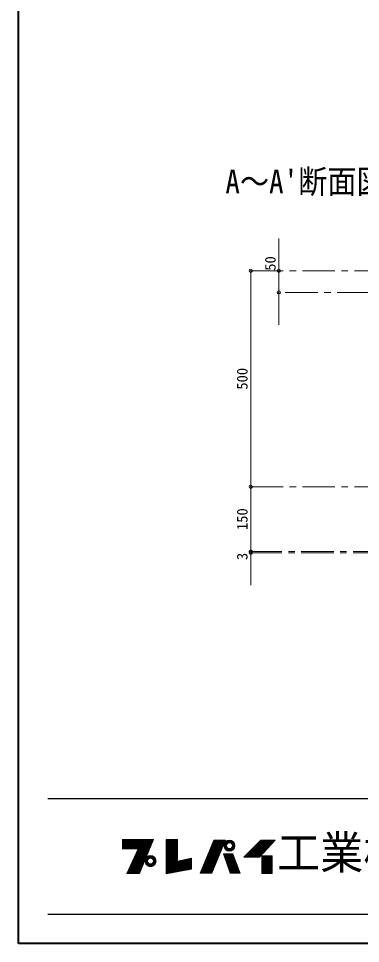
# Model space of a CAD drawing. Units: millimetres at full size, sheet at 1:15; details may follow other scales. Extents: x -3358 to 2717, y -2083 to 2132.
# Drawn here: x -3358 to -2567, y -2083 to 59 of the extents above; entities that cross this region are included whole.
import ezdxf
from ezdxf.enums import TextEntityAlignment as Align

# ---------------------------------------------------------------- set-up
doc = ezdxf.new("R2010")
doc.units = ezdxf.units.MM
doc.header["$LTSCALE"] = 15
doc.header["$PDMODE"] = 32
doc.header["$PDSIZE"] = 7.5
doc.linetypes.add('CHAIN1', pattern=[8, 5, -1, 1, -1])
doc.layers.add('0-0_ﾚｲﾔ1', color=4, linetype='Continuous', lineweight=9)
doc.styles.add('ＭＳ ゴシック', font='')
doc.styles.get('ＭＳ ゴシック').set_extended_font_data('MS Gothic')

msp = doc.modelspace()

# ---------------------------------------------------------------- linework, layer by layer
at = {"layer": '0-0_ﾚｲﾔ1', "color": 1, "lineweight": 40}
for p, q in [((-3358.38, -2082.95), (-3358.38, 2132.05)), ((2716.62, -2082.95), (-3358.38, -2082.95))]:
    msp.add_line(p, q, dxfattribs=at)
at = {"layer": '0-0_ﾚｲﾔ1'}
for p, q in [((-2755.88, -450.45), (-2755.88, -650.45)), ((-2820.88, -525.45), (-2820.88, -1025.45)), ((-2820.88, -1025.45), (-2820.88, -1175.45)), ((-2820.88, -1175.45), (-2820.88, -1253.45))]:
    msp.add_line(p, q, dxfattribs=at)
at = {"layer": '0-0_ﾚｲﾔ1', "linetype": 'CHAIN1'}
for p, q in [((-2820.88, -525.45), (-2005.63, -525.45)), ((-2425.88, -575.45), (-2755.88, -575.45)), ((-2820.88, -1025.45), (-2007.13, -1025.45)), ((-2268.88, -1175.45), (-2820.88, -1175.45)), ((-2268.88, -1178.45), (-2820.88, -1178.45))]:
    msp.add_line(p, q, dxfattribs=at)
at = {"layer": '0-0_ﾚｲﾔ1', "color": 6, "lineweight": 25}
for p, q in [((-3290.88, -1747.6), (2649.12, -1747.6)), ((2649.12, -2015.45), (-3290.88, -2015.45))]:
    msp.add_line(p, q, dxfattribs=at)
at = {"layer": '0-0_ﾚｲﾔ1', "color": 7, "lineweight": 18}
for p, q in [((-3117.74, -1843.25), (-3046.63, -1843.25)), ((-3117.74, -1843.88), (-3046.89, -1843.88)), ((-3117.74, -1844.83), (-3047.28, -1844.83)), ((-3117.74, -1845.77), (-3047.67, -1845.77)), ((-3117.74, -1846.72), (-3048.06, -1846.72)), ((-3117.74, -1847.98), (-3048.58, -1847.98)), ((-3048.97, -1848.92), (-3117.74, -1848.92)), ((-3117.74, -1849.87), (-3049.36, -1849.87)), ((-3117.74, -1850.81), (-3049.75, -1850.81)), ((-3117.74, -1851.76), (-3050.14, -1851.76)), ((-3117.74, -1852.7), (-3050.53, -1852.7)), ((-3117.74, -1853.33), (-3050.8, -1853.33)), ((-3117.74, -1854.59), (-3051.32, -1854.59)), ((-3117.74, -1855.54), (-3051.71, -1855.54)), ((-3117.74, -1856.48), (-3052.1, -1856.48)), ((-3117.74, -1857.43), (-3052.49, -1857.43)), ((-3117.74, -1858.37), (-3052.88, -1858.37)), ((-3117.74, -1859.32), (-3053.27, -1859.32)), ((-3117.74, -1860.26), (-3053.66, -1860.26)), ((-3117.74, -1861.21), (-3054.05, -1861.21)), ((-3117.74, -1862.15), (-3054.44, -1862.15)), ((-3078.68, -1920.74), (-3046.23, -1842.31)), ((-3016.31, -1841.99), (-3016.31, -1921.69)), ((-2990.16, -1841.99), (-3016.31, -1841.99)), ((-3016.31, -1843.25), (-2990.16, -1843.25)), ((-3016.31, -1843.88), (-2990.16, -1843.88)), ((-3016.31, -1844.83), (-2990.16, -1844.83)), ((-3016.31, -1845.77), (-2990.16, -1845.77)), ((-3016.31, -1846.72), (-2990.16, -1846.72)), ((-3016.31, -1847.98), (-2990.16, -1847.98)), ((-3016.31, -1848.92), (-2990.16, -1848.92)), ((-3016.31, -1849.87), (-2990.16, -1849.87)), ((-3016.31, -1850.81), (-2990.16, -1850.81)), ((-3016.31, -1851.76), (-2990.16, -1851.76)), ((-3016.31, -1852.7), (-2990.16, -1852.7)), ((-3016.31, -1853.33), (-2990.16, -1853.33)), ((-3016.31, -1854.59), (-2990.16, -1854.59)), ((-3016.31, -1855.54), (-2990.16, -1855.54)), ((-3016.31, -1856.48), (-2990.16, -1856.48)), ((-3016.31, -1857.43), (-2990.16, -1857.43)), ((-3016.31, -1858.37), (-2990.16, -1858.37)), ((-3016.31, -1859.32), (-2990.16, -1859.32)), ((-3016.31, -1860.26), (-2990.16, -1860.26)), ((-3016.31, -1861.21), (-2990.16, -1861.21)), ((-3016.31, -1862.15), (-2990.16, -1862.15)), ((-2906.37, -1843.57), (-2937.87, -1920.11)), ((-2914.02, -1862.15), (-2887.01, -1862.15)), ((-2913.63, -1861.21), (-2886.62, -1861.21)), ((-2913.25, -1860.26), (-2886.22, -1860.26)), ((-2912.86, -1859.32), (-2885.83, -1859.32)), ((-2912.47, -1858.37), (-2885.44, -1858.37)), ((-2912.04, -1857.43), (-2885.05, -1857.43)), ((-2911.69, -1856.48), (-2884.65, -1856.48)), ((-2911.3, -1855.54), (-2884.26, -1855.54)), ((-2911.1, -1920.11), (-2879.28, -1843.57)), ((-2910.91, -1854.59), (-2883.87, -1854.59)), ((-2910.39, -1853.33), (-2883.34, -1853.33)), ((-2910.13, -1852.7), (-2883.08, -1852.7)), ((-2909.75, -1851.76), (-2882.69, -1851.76)), ((-2909.36, -1850.81), (-2882.3, -1850.81)), ((-2908.97, -1849.87), (-2881.9, -1849.87)), ((-2908.58, -1848.92), (-2881.51, -1848.92)), ((-2908.19, -1847.98), (-2881.12, -1847.98)), ((-2907.67, -1846.72), (-2880.59, -1846.72)), ((-2907.28, -1845.77), (-2880.23, -1845.77)), ((-2906.89, -1844.83), (-2879.81, -1844.83)), ((-2906.37, -1843.57), (-2879.28, -1843.57)), ((-2882.9, -1856.48), (-2876.9, -1856.48)), ((-2882.84, -1855.22), (-2876.78, -1855.22)), ((-2882.8, -1858.06), (-2876.71, -1858.06)), ((-2882.58, -1853.65), (-2876.28, -1853.65)), ((-2882.5, -1859.63), (-2876.12, -1859.63)), ((-2881.99, -1851.76), (-2874.97, -1851.76)), ((-2881.99, -1861.21), (-2874.97, -1861.21)), ((-2881.41, -1850.5), (-2873.27, -1850.5)), ((-2881.23, -1862.78), (-2872.57, -1862.78)), ((-2880.42, -1848.92), (-2859.88, -1848.92)), ((-2879.36, -1847.66), (-2860.94, -1847.66)), ((-2877.53, -1846.09), (-2862.77, -1846.09)), ((-2875.32, -1844.83), (-2864.98, -1844.83)), ((-2859.07, -1862.78), (-2867.73, -1862.78)), ((-2858.89, -1850.5), (-2867.03, -1850.5)), ((-2858.31, -1851.76), (-2865.33, -1851.76)), ((-2858.31, -1861.21), (-2865.33, -1861.21)), ((-2857.8, -1859.63), (-2864.18, -1859.63)), ((-2857.72, -1853.65), (-2864.02, -1853.65)), ((-2857.5, -1858.06), (-2863.59, -1858.06)), ((-2857.46, -1855.22), (-2863.52, -1855.22)), ((-2863.4, -1856.48), (-2857.4, -1856.48)), ((-2815.97, -1862.15), (-2781.25, -1862.15)), ((-2815.02, -1861.21), (-2780.37, -1861.21)), ((-2814.08, -1860.26), (-2779.5, -1860.26)), ((-2813.13, -1859.32), (-2778.62, -1859.32)), ((-2812.19, -1858.37), (-2777.74, -1858.37)), ((-2811.24, -1857.43), (-2776.86, -1857.43)), ((-2810.3, -1856.48), (-2775.99, -1856.48)), ((-2809.35, -1855.54), (-2775.02, -1855.54)), ((-2808.41, -1854.59), (-2774.23, -1854.59)), ((-2807.15, -1853.33), (-2773.06, -1853.33)), ((-2806.52, -1852.7), (-2772.48, -1852.7)), ((-2805.57, -1851.76), (-2771.6, -1851.76)), ((-2804.63, -1850.81), (-2770.72, -1850.81)), ((-2803.68, -1849.87), (-2769.84, -1849.87)), ((-2802.74, -1848.92), (-2768.97, -1848.92)), ((-2801.79, -1847.98), (-2768.09, -1847.98)), ((-2800.85, -1883.26), (-2763.99, -1843.57)), ((-2800.53, -1846.72), (-2766.92, -1846.72)), ((-2799.59, -1845.77), (-2766.04, -1845.77)), ((-2798.64, -1844.83), (-2765.16, -1844.83)), ((-3081.2, -1863.41), (-3117.74, -1863.41)), ((-3107.66, -1920.74), (-3081.2, -1863.41)), ((-3063.7, -1884.52), (-3090.94, -1884.52)), ((-3063.04, -1882.94), (-3090.21, -1882.94)), ((-3089.63, -1881.68), (-3062.52, -1881.68)), ((-3061.87, -1880.11), (-3088.91, -1880.11)), ((-3061.22, -1878.53), (-3088.18, -1878.53)), ((-3060.7, -1877.27), (-3087.6, -1877.27)), ((-3086.87, -1875.7), (-3060.05, -1875.7)), ((-3059.53, -1874.44), (-3086.29, -1874.44)), ((-3059, -1873.18), (-3085.61, -1873.18)), ((-3084.98, -1871.6), (-3058.35, -1871.6)), ((-3057.83, -1870.34), (-3084.4, -1870.34)), ((-3057.18, -1868.77), (-3083.67, -1868.77)), ((-3056.79, -1867.82), (-3083.24, -1867.82)), ((-3056.27, -1866.56), (-3082.65, -1866.56)), ((-3055.88, -1865.62), (-3082.22, -1865.62)), ((-3055.36, -1864.36), (-3081.64, -1864.36)), ((-3054.97, -1863.41), (-3081.2, -1863.41)), ((-3063.12, -1884.52), (-3042.58, -1884.52)), ((-3061.74, -1882.94), (-3043.96, -1882.94)), ((-3060.23, -1881.68), (-3045.47, -1881.68)), ((-3057.24, -1880.11), (-3048.46, -1880.11)), ((-3016.31, -1863.41), (-2990.16, -1863.41)), ((-3016.31, -1864.36), (-2990.16, -1864.36)), ((-3016.31, -1865.62), (-2990.16, -1865.62)), ((-3016.31, -1866.56), (-2990.16, -1866.56)), ((-3016.31, -1867.82), (-2990.16, -1867.82)), ((-3016.31, -1868.77), (-2990.16, -1868.77)), ((-3016.31, -1870.34), (-2990.16, -1870.34)), ((-3016.31, -1871.6), (-2990.16, -1871.6)), ((-3016.31, -1873.18), (-2990.16, -1873.18)), ((-3016.31, -1874.44), (-2990.16, -1874.44)), ((-3016.31, -1875.7), (-2990.16, -1875.7)), ((-3016.31, -1877.27), (-2990.16, -1877.27)), ((-3016.31, -1878.53), (-2990.16, -1878.53)), ((-3016.31, -1880.11), (-2990.16, -1880.11)), ((-3016.31, -1881.68), (-2990.16, -1881.68)), ((-3016.31, -1882.94), (-2990.16, -1882.94)), ((-3016.31, -1884.52), (-2990.16, -1884.52)), ((-2923.23, -1884.52), (-2896.31, -1884.52)), ((-2922.58, -1882.94), (-2895.65, -1882.94)), ((-2922.06, -1881.68), (-2895.13, -1881.68)), ((-2921.41, -1880.11), (-2894.47, -1880.11)), ((-2920.76, -1878.53), (-2893.82, -1878.53)), ((-2920.23, -1877.27), (-2893.29, -1877.27)), ((-2919.6, -1875.7), (-2892.64, -1875.7)), ((-2919.08, -1874.44), (-2892.12, -1874.44)), ((-2918.56, -1873.18), (-2891.59, -1873.18)), ((-2917.91, -1871.6), (-2890.94, -1871.6)), ((-2917.39, -1870.34), (-2890.41, -1870.34)), ((-2916.75, -1868.77), (-2889.76, -1868.77)), ((-2916.36, -1867.82), (-2889.37, -1867.82)), ((-2915.84, -1866.56), (-2888.84, -1866.56)), ((-2915.45, -1865.62), (-2888.45, -1865.62)), ((-2914.93, -1864.36), (-2887.93, -1864.36)), ((-2914.54, -1863.41), (-2887.53, -1863.41)), ((-2883.9, -1875.7), (-2861.84, -1875.7)), ((-2883.35, -1877.27), (-2861.26, -1877.27)), ((-2882.92, -1878.53), (-2860.8, -1878.53)), ((-2882.37, -1880.11), (-2860.22, -1880.11)), ((-2881.82, -1881.68), (-2859.64, -1881.68)), ((-2881.38, -1882.94), (-2859.17, -1882.94)), ((-2880.84, -1884.52), (-2858.59, -1884.52)), ((-2880.18, -1864.36), (-2860.12, -1864.36)), ((-2879.04, -1865.62), (-2861.26, -1865.62)), ((-2876.55, -1867.51), (-2863.75, -1867.51)), ((-2873.56, -1868.77), (-2866.74, -1868.77)), ((-2845.58, -1919.8), (-2861.96, -1875.38)), ((-2837.07, -1883.26), (-2800.85, -1883.26)), ((-2835.5, -1881.68), (-2799.39, -1881.68)), ((-2833.92, -1880.11), (-2797.92, -1880.11)), ((-2832.35, -1878.53), (-2796.46, -1878.53)), ((-2831.09, -1877.27), (-2795.29, -1877.27)), ((-2829.51, -1875.7), (-2793.83, -1875.7)), ((-2828.25, -1874.44), (-2792.66, -1874.44)), ((-2826.99, -1873.18), (-2791.49, -1873.18)), ((-2825.42, -1871.6), (-2790.03, -1871.6)), ((-2824.16, -1870.34), (-2788.86, -1870.34)), ((-2822.58, -1868.77), (-2787.39, -1868.77)), ((-2821.64, -1867.82), (-2786.52, -1867.82)), ((-2820.38, -1866.56), (-2785.35, -1866.56)), ((-2819.43, -1865.62), (-2784.47, -1865.62)), ((-2818.17, -1864.36), (-2783.3, -1864.36)), ((-2817.23, -1863.41), (-2782.42, -1863.41)), ((-2795.18, -1881.68), (-2771.24, -1881.68)), ((-2795.18, -1882.94), (-2771.24, -1882.94)), ((-2795.18, -1884.52), (-2771.24, -1884.52)), ((-3072.56, -1905.94), (-3100.83, -1905.94)), ((-3071.9, -1904.36), (-3100.1, -1904.36)), ((-3071.25, -1902.79), (-3099.37, -1902.79)), ((-3070.6, -1901.21), (-3098.65, -1901.21)), ((-3070.08, -1899.95), (-3098.06, -1899.95)), ((-3069.43, -1898.38), (-3097.34, -1898.38)), ((-3068.78, -1896.8), (-3096.61, -1896.8)), ((-3068, -1894.91), (-3095.69, -1894.91)), ((-3067.47, -1893.65), (-3095.16, -1893.65)), ((-3066.82, -1892.08), (-3094.43, -1892.08)), ((-3093.85, -1890.82), (-3066.3, -1890.82)), ((-3065.65, -1889.24), (-3093.12, -1889.24)), ((-3064.87, -1887.35), (-3092.25, -1887.35)), ((-3064.22, -1885.78), (-3091.52, -1885.78)), ((-3065.6, -1892.08), (-3059.6, -1892.08)), ((-3065.54, -1890.82), (-3059.48, -1890.82)), ((-3065.5, -1893.65), (-3059.41, -1893.65)), ((-3065.28, -1889.24), (-3058.98, -1889.24)), ((-3065.28, -1894.91), (-3058.98, -1894.91)), ((-3064.69, -1887.35), (-3057.67, -1887.35)), ((-3064.69, -1896.8), (-3057.67, -1896.8)), ((-3063.93, -1885.78), (-3055.27, -1885.78)), ((-3063.93, -1898.38), (-3055.27, -1898.38)), ((-3062.88, -1899.95), (-3042.82, -1899.95)), ((-3061.74, -1901.21), (-3043.96, -1901.21)), ((-3059.77, -1902.79), (-3045.93, -1902.79)), ((-3056.26, -1904.36), (-3049.44, -1904.36)), ((-3041.77, -1885.78), (-3050.43, -1885.78)), ((-3041.77, -1898.38), (-3050.43, -1898.38)), ((-3041.01, -1887.35), (-3048.03, -1887.35)), ((-3041.01, -1896.8), (-3048.03, -1896.8)), ((-3040.42, -1889.24), (-3046.72, -1889.24)), ((-3040.42, -1894.91), (-3046.72, -1894.91)), ((-3040.2, -1893.65), (-3046.29, -1893.65)), ((-3040.16, -1890.82), (-3046.22, -1890.82)), ((-3046.1, -1892.08), (-3040.1, -1892.08)), ((-3016.31, -1885.78), (-2990.16, -1885.78)), ((-3016.31, -1887.35), (-2990.16, -1887.35)), ((-3016.31, -1889.24), (-2990.16, -1889.24)), ((-3016.31, -1890.82), (-2990.16, -1890.82)), ((-3016.31, -1892.08), (-2990.16, -1892.08)), ((-3016.31, -1893.65), (-2957.72, -1893.65)), ((-3016.31, -1894.91), (-2957.72, -1894.91)), ((-3016.31, -1896.8), (-2957.72, -1896.8)), ((-3016.31, -1898.38), (-2957.72, -1898.38)), ((-3016.31, -1899.95), (-2957.72, -1899.95)), ((-3016.31, -1901.21), (-2957.72, -1901.21)), ((-3016.31, -1902.79), (-2957.72, -1902.79)), ((-3016.31, -1904.36), (-2957.72, -1904.36)), ((-3016.31, -1905.94), (-2957.72, -1905.94)), ((-2957.72, -1892.08), (-2987.34, -1892.08)), ((-2957.72, -1890.82), (-2981.7, -1890.82)), ((-2957.72, -1889.24), (-2974.65, -1889.24)), ((-2957.72, -1887.35), (-2966.18, -1887.35)), ((-2932.04, -1905.94), (-2905.21, -1905.94)), ((-2931.39, -1904.36), (-2904.55, -1904.36)), ((-2930.75, -1902.79), (-2903.9, -1902.79)), ((-2930.1, -1901.21), (-2903.24, -1901.21)), ((-2929.58, -1899.95), (-2902.72, -1899.95)), ((-2928.93, -1898.38), (-2902.07, -1898.38)), ((-2928.28, -1896.8), (-2901.41, -1896.8)), ((-2927.5, -1894.91), (-2900.63, -1894.91)), ((-2926.99, -1893.65), (-2900.1, -1893.65)), ((-2926.34, -1892.08), (-2899.44, -1892.08)), ((-2925.82, -1890.82), (-2898.92, -1890.82)), ((-2925.17, -1889.24), (-2898.27, -1889.24)), ((-2924.39, -1887.35), (-2897.48, -1887.35)), ((-2923.75, -1885.78), (-2896.83, -1885.78)), ((-2880.4, -1885.78), (-2858.13, -1885.78)), ((-2879.85, -1887.35), (-2857.55, -1887.35)), ((-2879.19, -1889.24), (-2856.85, -1889.24)), ((-2878.65, -1890.82), (-2856.27, -1890.82)), ((-2878.21, -1892.08), (-2855.8, -1892.08)), ((-2877.66, -1893.65), (-2855.22, -1893.65)), ((-2877.22, -1894.91), (-2854.76, -1894.91)), ((-2876.57, -1896.8), (-2854.06, -1896.8)), ((-2876.02, -1898.38), (-2853.48, -1898.38)), ((-2875.5, -1899.95), (-2852.9, -1899.95)), ((-2875.03, -1901.21), (-2852.43, -1901.21)), ((-2874.49, -1902.79), (-2851.85, -1902.79)), ((-2873.94, -1904.36), (-2851.27, -1904.36)), ((-2873.39, -1905.94), (-2850.69, -1905.94)), ((-2795.18, -1885.78), (-2771.24, -1885.78)), ((-2795.18, -1887.35), (-2771.24, -1887.35)), ((-2795.18, -1889.24), (-2771.24, -1889.24)), ((-2795.18, -1890.82), (-2771.24, -1890.82)), ((-2795.18, -1892.08), (-2771.24, -1892.08)), ((-2795.18, -1893.65), (-2771.24, -1893.65)), ((-2795.18, -1894.91), (-2771.24, -1894.91)), ((-2795.18, -1896.8), (-2771.24, -1896.8)), ((-2795.18, -1898.38), (-2771.24, -1898.38)), ((-2795.18, -1899.95), (-2771.24, -1899.95)), ((-2795.18, -1901.21), (-2771.24, -1901.21)), ((-2795.18, -1902.79), (-2771.24, -1902.79)), ((-2795.18, -1904.36), (-2771.24, -1904.36)), ((-2795.18, -1905.94), (-2771.24, -1905.94)), ((-3107.66, -1920.74), (-3078.68, -1920.74)), ((-3078.03, -1919.17), (-3106.93, -1919.17)), ((-3077.25, -1917.28), (-3106.06, -1917.28)), ((-3076.6, -1915.7), (-3105.33, -1915.7)), ((-3075.94, -1914.13), (-3104.61, -1914.13)), ((-3075.16, -1912.24), (-3103.73, -1912.24)), ((-3074.51, -1910.66), (-3103.01, -1910.66)), ((-3073.73, -1908.77), (-3102.14, -1908.77)), ((-3073.21, -1907.51), (-3101.55, -1907.51)), ((-3016.31, -1907.51), (-2957.72, -1907.51)), ((-3016.31, -1908.77), (-2957.72, -1908.77)), ((-3016.31, -1910.66), (-2957.72, -1910.66)), ((-3016.31, -1912.24), (-2964.61, -1912.24)), ((-3016.31, -1914.13), (-2974.95, -1914.13)), ((-3016.31, -1915.7), (-2983.57, -1915.7)), ((-3016.31, -1917.28), (-2992.18, -1917.28)), ((-3016.31, -1919.17), (-3002.52, -1919.17)), ((-2911.1, -1920.11), (-2937.87, -1920.11)), ((-2937.49, -1919.17), (-2910.71, -1919.17)), ((-2936.71, -1917.28), (-2909.92, -1917.28)), ((-2936.06, -1915.7), (-2909.27, -1915.7)), ((-2935.41, -1914.13), (-2908.61, -1914.13)), ((-2934.63, -1912.24), (-2907.83, -1912.24)), ((-2933.99, -1910.66), (-2907.17, -1910.66)), ((-2933.21, -1908.77), (-2906.39, -1908.77)), ((-2932.69, -1907.51), (-2905.86, -1907.51)), ((-2872.84, -1907.51), (-2850.11, -1907.51)), ((-2872.41, -1908.77), (-2849.65, -1908.77)), ((-2871.75, -1910.66), (-2848.95, -1910.66)), ((-2871.09, -1912.24), (-2848.37, -1912.24)), ((-2870.55, -1914.13), (-2847.67, -1914.13)), ((-2870, -1915.7), (-2847.09, -1915.7)), ((-2869.45, -1917.28), (-2846.51, -1917.28)), ((-2868.79, -1919.17), (-2845.81, -1919.17)), ((-2868.57, -1919.8), (-2845.58, -1919.8)), ((-2795.18, -1907.51), (-2771.24, -1907.51)), ((-2795.18, -1908.77), (-2771.24, -1908.77)), ((-2795.18, -1910.66), (-2771.24, -1910.66)), ((-2795.18, -1912.24), (-2771.24, -1912.24)), ((-2795.18, -1914.13), (-2771.24, -1914.13)), ((-2795.18, -1915.7), (-2771.24, -1915.7)), ((-2795.18, -1917.28), (-2771.24, -1917.28)), ((-2795.18, -1919.17), (-2771.24, -1919.17))]:
    msp.add_line(p, q, dxfattribs=at)
for points in [[(-3117.74, -1863.41), (-3117.74, -1842.31), (-3046.23, -1842.31)], [(-3016.31, -1921.69), (-2957.72, -1910.98), (-2957.72, -1885.46), (-2990.16, -1892.71), (-2990.16, -1841.99)], [(-2837.07, -1883.26), (-2797.38, -1843.57), (-2763.99, -1843.57)], [(-2868.57, -1919.8), (-2884.01, -1875.38), (-2861.96, -1875.38)]]:
    msp.add_lwpolyline(points, dxfattribs=at)
msp.add_lwpolyline([(-2795.18, -1880.11), (-2795.18, -1920.74), (-2771.24, -1920.74), (-2771.24, -1880.11)], close=True, dxfattribs=at)
for centre, radius in [((-2870.15, -1856.48), 12.75), ((-2870.15, -1856.48), 6.75), ((-3052.85, -1892.08), 12.75), ((-3052.85, -1892.08), 6.75)]:
    msp.add_circle(centre, radius, dxfattribs=at)
at = {"layer": '0-0_ﾚｲﾔ1', "color": 1}
for p in [(-2820.88, -525.45), (-2755.88, -525.45), (-2755.88, -575.45), (-2820.88, -1025.45), (-2820.88, -1175.45), (-2820.88, -1178.45)]:
    msp.add_point(p, dxfattribs=at)

# ---------------------------------------------------------------- texts
at = {"layer": '0-0_ﾚｲﾔ1', "color": 7, "style": 'ＭＳ ゴシック'}
for s, height, width, p in [("A～A'断面図", 54.99, 0.9, (-2879.63, -362.95)), ('工業株式会社', 76.98, 0.95, (-2759.99, -1934.03))]:
    msp.add_text(s, height=height, dxfattribs=dict(at, width=width)).set_placement(p, align=Align.BOTTOM_LEFT)
for s, p in [('50', (-2755.88, -525.45)), ('500', (-2820.88, -800.77)), ('150', (-2820.88, -1125.77)), ('3', (-2820.88, -1195.33))]:
    msp.add_text(s, height=24.74, rotation=90, dxfattribs=at).set_placement(p, align=Align.BOTTOM_LEFT)

doc.saveas('drawing.dxf')
